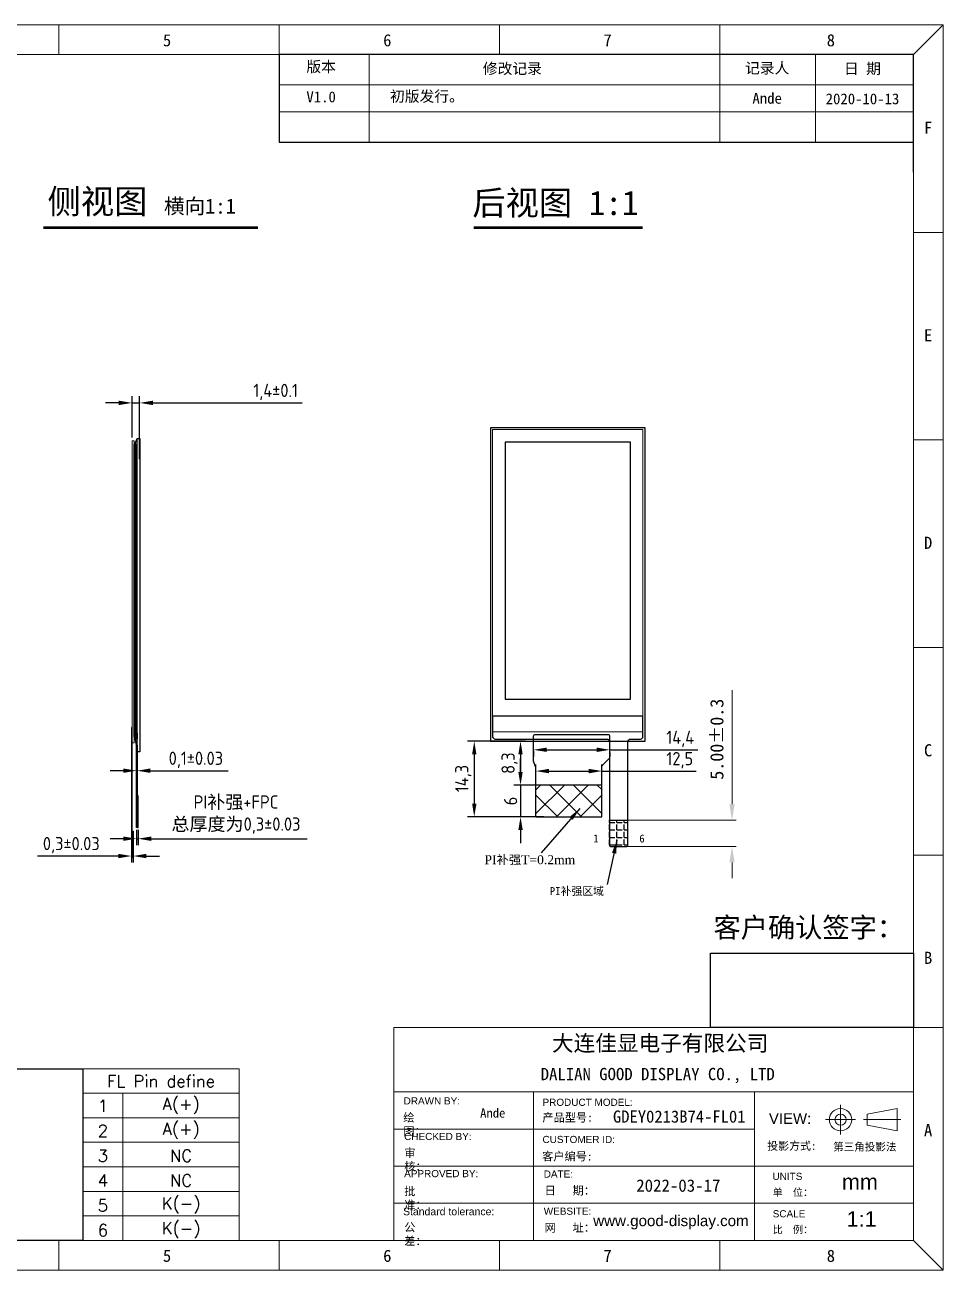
# Model space of a CAD drawing. Header units: millimetres. Extents: x 245 to 11675, y -5237 to 598.
# Drawn here: x 11502.1 to 11675.5, y -5236.6 to -5001.3 of the extents above; entities that cross this region are included whole.
import ezdxf
from ezdxf.enums import TextEntityAlignment as Align

# ---------------------------------------------------------------- set-up
doc = ezdxf.new("R2010")
doc.units = ezdxf.units.MM
for name, color, linetype, lineweight in [('1', 7, 'Continuous', 9), ('LG', 4, 'Continuous', 5), ('Sundenal', 4, 'Continuous', 20), ('文字', 2, 'Continuous', 20)]:
    doc.layers.add(name, color=color, linetype=linetype, lineweight=lineweight)
for name, color, linetype in [('COVERLENS', 2, 'Continuous'), ('DIM', 7, 'Continuous'), ('EPL', 6, 'Continuous'), ('FPC', 5, 'Continuous'), ('PS膜', 3, 'Continuous'), ('SENSOR', 3, 'Continuous'), ('TFT', 7, 'Continuous'), ('标注', 4, 'Continuous')]:
    doc.layers.add(name, color=color, linetype=linetype)
doc.styles.get("Standard").update_dxf_attribs({"font": 'isocp2.shx', "bigfont": 'extfont2.shx'})
doc.styles.add('STYLE1', font='arial.ttf')
doc.styles.add('Times New Roman', font='times.ttf')
doc.styles.add('YW-RD', font='romans.shx', dxfattribs={"bigfont": 'chineset.shx'})
doc.styles.add('宋体', font='')
doc.styles.get('宋体').set_extended_font_data('SimSun')
doc.dimstyles.new('ISO-25', dxfattribs={"dimtxt": 2.5, "dimasz": 2.5, "dimexe": 1.25, "dimexo": 0.625, "dimtad": 1, "dimdec": 1, "dimtxsty": 'Standard', "dimcen": 2.5, "dimadec": 0, "dimazin": 0, "dimtfac": 1, "dimtdec": 1, "dimtmove": 0, "dimatfit": 3, "dimfxl": 1, "dimarcsym": 0})
doc.dimstyles.new('Sundenal$0', dxfattribs={"dimtxt": 6, "dimasz": 3, "dimexe": 0.8, "dimexo": 0.8, "dimgap": 0.2, "dimtad": 1, "dimzin": 1, "dimdsep": 46, "dimtxsty": '宋体', "dimcen": 2.5, "dimadec": 0, "dimazin": 0, "dimtfac": 1, "dimtofl": 0, "dimtmove": 0, "dimatfit": 3, "dimfxl": 0.8, "dimtolj": 1, "dimlwd": 13, "dimlwe": 13, "dimarcsym": 0})

# ---------------------------------------------------------------- blocks, each defined once
blk = doc.blocks.new('sundenal')
at = {"layer": 'Sundenal', "color": 4}
for p, q in [((-856.53, 786.48), (-856.53, 805.66)), ((-429.24, 786.48), (-429.24, 805.66))]:
    blk.add_line(p, q, dxfattribs=at)
at = {"layer": 'Sundenal', "color": 4, "lineweight": 30}
blk.add_line((-1122.21, 402.83), (-1141.39, 402.83), dxfattribs=at)
at = {"layer": 'Sundenal', "ltscale": 0.2}
blk.add_line((-19.18, 19.18), (0, 0), dxfattribs=at)
at = {"layer": 'Sundenal', "color": 4}
for points in [[(-1122.21, 786.48), (-1141.39, 805.66)], [(-998.96, 805.66), (-998.96, 786.48)], [(-714.1, 805.66), (-714.1, 786.48)], [(-571.67, 805.66), (-571.67, 786.48)], [(-286.82, 805.66), (-286.82, 786.48)], [(-144.39, 805.66), (-144.39, 786.48)], [(-19.18, 786.48), (0, 805.66)], [(-1141.39, 671.38), (-1122.21, 671.38)], [(-19.18, 671.38), (0, 671.38)], [(-1141.39, 537.11), (-1122.21, 537.11)], [(-19.18, 537.11), (0, 537.11)], [(-19.18, 402.83), (0, 402.83)], [(-1141.39, 268.55), (-1122.21, 268.55)], [(-19.18, 268.55), (0, 268.55)], [(-19.18, 157.04), (0, 157.04)], [(-1141.39, 134.28), (-1122.21, 134.28)], [(-19.18, 115.33), (-202.46, 115.33), (-355.22, 115.33)], [(-264.75, 115.33), (-264.75, 19.18)], [(-355.22, 91.29), (-202.46, 91.29), (-121.95, 91.29)], [(-19.18, 43.22), (-202.46, 43.22), (-355.22, 43.22)], [(-1122.21, 19.18), (-1141.39, 0)], [(-998.96, 19.18), (-998.96, 0)], [(-856.53, 19.18), (-856.53, 0)], [(-714.1, 19.18), (-714.1, 0)], [(-571.67, 19.18), (-571.67, 0)], [(-429.24, 19.18), (-429.24, 0)], [(-286.82, 19.18), (-286.82, 0)], [(-144.39, 19.18), (-144.39, 0)]]:
    blk.add_lwpolyline(points, dxfattribs=at)
blk.add_lwpolyline([(-1141.39, 0), (0, 0), (0, 805.66), (-1141.39, 805.66)], close=True, dxfattribs=at)
at = {"layer": 'Sundenal', "ltscale": 0.2}
for points in [[(-19.18, 786.48), (-1122.21, 786.48), (-1122.21, 19.18), (-19.18, 19.18)], [(-19.18, 157.04), (-355.22, 157.04), (-355.22, 19.18), (-19.18, 19.18)]]:
    blk.add_lwpolyline(points, close=True, dxfattribs=at)
at = {"layer": 'Sundenal', "color": 4, "ltscale": 0.5}
for points in [[(-121.95, 115.33), (-121.95, 43.22), (-121.95, 19.18)], [(-66.31, 87.74), (-66.31, 106.96)], [(-75.93, 97.35), (-56.7, 97.35)], [(-27.36, 97.35), (-51.4, 97.35)], [(-355.22, 67.25), (-202.46, 67.25), (-91.88, 67.25), (-19.18, 67.25)]]:
    blk.add_lwpolyline(points, dxfattribs=at)
blk.add_lwpolyline([(-29.77, 104.56), (-29.77, 90.14), (-49, 93.74), (-49, 100.96)], close=True, dxfattribs=at)
for radius in [7.21, 3.61]:
    blk.add_circle((-66.31, 97.35), radius, dxfattribs=at)
at = {"layer": 'Sundenal', "color": 4, "style": '宋体'}
for s, p in [('1', (-1071.5, 795.73)), ('2', (-929.07, 795.73)), ('3', (-786.64, 795.73)), ('4', (-644.21, 795.73)), ('5', (-501.78, 795.73)), ('6', (-359.35, 795.73)), ('7', (-216.92, 795.73)), ('8', (-72.54, 795.73)), ('F', (-1131.87, 739.15)), ('F', (-9.67, 739.15)), ('E', (-1131.87, 604.87)), ('E', (-9.67, 604.87)), ('D', (-1131.87, 470.59)), ('D', (-9.67, 470.59)), ('C', (-1131.87, 336.32)), ('C', (-9.67, 336.32)), ('B', (-1131.87, 202.04)), ('B', (-9.67, 202.04)), ('A', (-9.67, 90.53)), ('A', (-1131.87, 67.76)), ('1', (-1071.5, 9.26)), ('2', (-929.07, 9.26)), ('3', (-786.64, 9.26)), ('4', (-644.21, 9.26)), ('5', (-501.78, 9.26)), ('6', (-359.35, 9.26)), ('7', (-216.92, 9.26)), ('8', (-72.54, 9.26))]:
    blk.add_text(s, height=7.85, dxfattribs=at).set_placement(p, align=Align.MIDDLE_CENTER)
at = {"layer": 'Sundenal', "color": 4}
for s, height, style, p in [('DALIAN GOOD DISPLAY CO., LTD', 7.9454, '宋体', (-260.17, 126.85)), ('PRODUCT MODEL:', 4.6097, 'STYLE1', (-259.01, 108.58)), ('CHECKED BY:', 4.6097, 'STYLE1', (-348.47, 86.47)), ('CUSTOMER ID:', 4.6097, 'STYLE1', (-259.01, 84.54)), ('APPROVED BY:', 4.6097, 'STYLE1', (-348.47, 62.43))]:
    blk.add_text(s, height=height, dxfattribs=dict(at, style=style)).set_placement(p, align=Align.MIDDLE_LEFT)
at = {"layer": 'Sundenal', "color": 4, "ltscale": 0.5, "style": 'STYLE1'}
for s, height, p in [('DRAWN BY:', 4.61, (-348.81, 109.47)), ('VIEW:', 6.915, (-112.62, 98.05))]:
    blk.add_text(s, height=height, dxfattribs=at).set_placement(p, align=Align.MIDDLE_LEFT)
at = {"layer": 'Sundenal', "color": 4, "style": 'STYLE1'}
for s, p in [('DATE:', (-258.21, 59.84)), ('WEBSITE:', (-258.21, 35.8))]:
    blk.add_text(s, height=4.61, dxfattribs=at).set_placement(p)
at = {"layer": 'Sundenal', "color": 4, "ltscale": 0.5, "style": 'STYLE1'}
for s, p in [('UNITS', (-110.31, 58.34)), ('SCALE', (-110.17, 34.14))]:
    blk.add_text(s, height=4.61, dxfattribs=at).set_placement(p)
at = {"layer": 'Sundenal', "color": 4, "attachment_point": 1}
for s, insert, char_height, width, style in [('大连佳显电子有限公司', (-252.91, 151.96), 10.26, 178.7391, '宋体'), ('{\\fSimSun|b0|i0|c134|p54;产品型号:}', (-259.1, 101.34), 5.3139, 36.7233, 'STYLE1'), ('{\\fSimSun|b0|i0|c134|p54;客户编号:}', (-259.26, 76.24), 5.3139, 34.4165, 'STYLE1'), ('{\\fSimSun|b0|i0|c134|p54;日   期：}', (-257.68, 54.12), 5.3139, 35.8527, 'STYLE1'), ('{\\fArial|b0|i0|c0|p34;Standard tolerance: }', (-349.17, 40.33), 4.8401, 61.0685, 'STYLE1'), ('{\\fSimSun|b0|i0|c134|p54;网   址：}', (-257.68, 30.09), 5.3139, 35.8527, 'STYLE1')]:
    blk.add_mtext(s, dxfattribs=dict(at, insert=insert, char_height=char_height, width=width, style=style))
at = {"layer": 'Sundenal', "color": 4, "ltscale": 0.5, "attachment_point": 1, "style": 'STYLE1'}
for s, insert, char_height, width in [('{\\fSimSun|b0|i0|c134|p54;绘   图：}', (-349.02, 101.34), 5.3139, 29.6747), ('{\\fNSimSun|b0|i0|c134|p49;投影方式:}', (-113.66, 82.96), 5.1776, 35.3306), ('{\\fSimSun|b0|i0|c134|p54;审   核：}', (-348.41, 78.51), 5.3139, 30.3728), ('{\\fArial|b0|i0|c0|p32;mm}', (-65.43, 62.13), 10, 23.1392), ('{\\fSimSun|b0|i0|c134|p54;批   准：}', (-348.41, 53.68), 5.3139, 30.3747), ('{\\fNSimSun|b0|i0|c134|p49;单  位：}', (-110.18, 52.69), 4.7941, 26.4216), ('1:1', (-62.43, 38.07), 10, 19.29), ('{\\fSimSun|b0|i0|c134|p54;公    差：  }', (-348.41, 30.29), 5.3139, 34.0875), ('{\\fNSimSun|b0|i0|c134|p49;比  例：}', (-110.18, 28.65), 4.7941, 25.4832)]:
    blk.add_mtext(s, dxfattribs=dict(at, insert=insert, char_height=char_height, width=width))
at = {"layer": 'Sundenal', "color": 4, "lineweight": 30, "insert": (-71.08, 82.28), "char_height": 5, "width": 45.19, "attachment_point": 1, "style": '宋体'}
blk.add_mtext('第三角投影法', dxfattribs=at)
at = {"layer": 'Sundenal', "color": 4, "insert": (-175.97, 35.44), "char_height": 7, "width": 71.82, "attachment_point": 2}
blk.add_mtext('{\\fArial|b0|i0|c0|p34;www.good-display.com}', dxfattribs=at)
blk = doc.blocks.new('*D2')
at = {"layer": 'Defpoints', "color": 0, "linetype": 'Continuous', "transparency": 16777216}
for p in [(11523.14, -5152.74), (11523.44, -5152.74), (11523.44, -5155.05)]:
    blk.add_point(p, dxfattribs=at)
at = {"layer": '标注', "color": 0, "linetype": 'Continuous', "lineweight": -2, "transparency": 16777216}
for p, q in [((11520.64, -5155.05), (11518.14, -5155.05)), ((11523.14, -5153.36), (11523.14, -5156.3)), ((11523.14, -5155.05), (11523.44, -5155.05)), ((11523.44, -5153.36), (11523.44, -5156.3)), ((11525.94, -5155.05), (11555.4, -5155.05))]:
    blk.add_line(p, q, dxfattribs=at)
at = {"layer": '标注', "color": 0, "linetype": 'Continuous', "transparency": 16777216}
for points in [[(11520.64, -5154.63), (11520.64, -5155.47), (11523.14, -5155.05)], [(11525.94, -5154.63), (11525.94, -5155.47), (11523.44, -5155.05)]]:
    blk.add_solid(points, dxfattribs=at)
at = {"layer": '标注', "color": 0, "linetype": 'Continuous', "transparency": 16777216, "insert": (11541.92, -5150.49), "char_height": 2.5, "attachment_point": 5}
blk.add_mtext('PI{\\fSimSun|b0|i0|c134|p2;补强}+FPC\\P{\\fSimSun|b0|i0|c134|p2;总厚度为}0,3%%P0.03', dxfattribs=at)
blk = doc.blocks.new('*D3')
at = {"layer": 'Defpoints', "color": 0, "linetype": 'Continuous', "transparency": 16777216}
for p in [(11523.74, -5072.69), (11522.3, -5079.84), (11523.74, -5083.92)]:
    blk.add_point(p, dxfattribs=at)
at = {"layer": '标注', "color": 0, "linetype": 'Continuous', "lineweight": -2, "transparency": 16777216}
for p, q in [((11519.8, -5072.69), (11517.3, -5072.69)), ((11522.3, -5079.21), (11522.3, -5071.44)), ((11522.3, -5072.69), (11523.74, -5072.69)), ((11523.74, -5083.3), (11523.74, -5071.44)), ((11526.24, -5072.69), (11554.45, -5072.69))]:
    blk.add_line(p, q, dxfattribs=at)
at = {"layer": '标注', "color": 0, "linetype": 'Continuous', "transparency": 16777216}
for points in [[(11519.8, -5072.28), (11519.8, -5073.11), (11522.3, -5072.69)], [(11526.24, -5072.28), (11526.24, -5073.11), (11523.74, -5072.69)]]:
    blk.add_solid(points, dxfattribs=at)
at = {"layer": '标注', "color": 0, "linetype": 'Continuous', "transparency": 16777216, "insert": (11548.7, -5070.63), "char_height": 2.5, "attachment_point": 5}
blk.add_mtext(' 1,4%%P0.1', dxfattribs=at)
blk = doc.blocks.new('*D5')
at = {"layer": 'Defpoints', "color": 0, "linetype": 'Continuous'}
for p in [(11598.13, -5137.81), (11612.55, -5138.11), (11612.55, -5138.25)]:
    blk.add_point(p, dxfattribs=at)
at = {"layer": '标注', "color": 0, "linetype": 'Continuous', "lineweight": -2}
for p, q in [((11598.13, -5138.44), (11598.13, -5139.5)), ((11600.63, -5138.25), (11610.05, -5138.25)), ((11612.55, -5138.25), (11629.14, -5138.25)), ((11612.55, -5138.73), (11612.55, -5139.5))]:
    blk.add_line(p, q, dxfattribs=at)
at = {"layer": '标注', "color": 0, "linetype": 'Continuous'}
for points in [[(11600.63, -5137.83), (11600.63, -5138.66), (11598.13, -5138.25)], [(11610.05, -5137.83), (11610.05, -5138.66), (11612.55, -5138.25)]]:
    blk.add_solid(points, dxfattribs=at)
at = {"layer": '标注', "color": 0, "linetype": 'Continuous', "insert": (11625.83, -5136.18), "char_height": 2.5, "attachment_point": 5}
blk.add_mtext('14,4', dxfattribs=at)
blk = doc.blocks.new('*D6')
at = {"layer": 'Defpoints', "color": 0, "linetype": 'Continuous', "transparency": 16777216}
for p in [(11599.95, -5144.92), (11595.67, -5150.92), (11599.93, -5150.92)]:
    blk.add_point(p, dxfattribs=at)
at = {"layer": '标注', "color": 0, "linetype": 'Continuous', "lineweight": -2, "transparency": 16777216}
for p, q in [((11595.67, -5142.42), (11595.67, -5139.92)), ((11599.33, -5144.92), (11594.42, -5144.92)), ((11595.67, -5144.92), (11595.67, -5150.92)), ((11599.3, -5150.92), (11594.42, -5150.92)), ((11595.67, -5153.42), (11595.67, -5155.92))]:
    blk.add_line(p, q, dxfattribs=at)
at = {"layer": '标注', "color": 0, "linetype": 'Continuous', "transparency": 16777216}
for points in [[(11595.25, -5142.42), (11596.08, -5142.42), (11595.67, -5144.92)], [(11595.25, -5153.42), (11596.08, -5153.42), (11595.67, -5150.92)]]:
    blk.add_solid(points, dxfattribs=at)
at = {"layer": '标注', "color": 0, "linetype": 'Continuous', "transparency": 16777216, "insert": (11593.79, -5147.92), "char_height": 2.5, "attachment_point": 5, "rotation": 90}
blk.add_mtext('6', dxfattribs=at)
blk = doc.blocks.new('*D16')
at = {"layer": 'Defpoints', "color": 0, "linetype": 'Continuous', "transparency": 16777216}
for p in [(11597.21, -5136.63), (11595.67, -5144.92), (11599.87, -5144.92)]:
    blk.add_point(p, dxfattribs=at)
at = {"layer": '标注', "color": 0, "linetype": 'Continuous', "lineweight": -2, "transparency": 16777216}
for p, q in [((11596.59, -5136.63), (11594.42, -5136.63)), ((11595.67, -5139.13), (11595.67, -5142.42)), ((11599.24, -5144.92), (11594.42, -5144.92))]:
    blk.add_line(p, q, dxfattribs=at)
at = {"layer": '标注', "color": 0, "linetype": 'Continuous', "transparency": 16777216}
for points in [[(11595.25, -5139.13), (11596.08, -5139.13), (11595.67, -5136.63)], [(11595.25, -5142.42), (11596.08, -5142.42), (11595.67, -5144.92)]]:
    blk.add_solid(points, dxfattribs=at)
at = {"layer": '标注', "color": 0, "linetype": 'Continuous', "transparency": 16777216, "insert": (11593.61, -5140.77), "char_height": 2.5, "attachment_point": 5, "rotation": 90}
blk.add_mtext('8,3', dxfattribs=at)
blk = doc.blocks.new('*D17')
at = {"layer": 'Defpoints', "color": 0, "linetype": 'Continuous', "transparency": 16777216}
for p in [(11595.16, -5136.63), (11586.93, -5150.92), (11600.67, -5150.92)]:
    blk.add_point(p, dxfattribs=at)
at = {"layer": '标注', "color": 0, "linetype": 'Continuous', "lineweight": -2, "transparency": 16777216}
for p, q in [((11594.54, -5136.63), (11585.68, -5136.63)), ((11586.93, -5139.13), (11586.93, -5148.42)), ((11600.05, -5150.92), (11585.68, -5150.92))]:
    blk.add_line(p, q, dxfattribs=at)
at = {"layer": '标注', "color": 0, "linetype": 'Continuous', "transparency": 16777216}
for points in [[(11586.52, -5139.13), (11587.35, -5139.13), (11586.93, -5136.63)], [(11586.52, -5148.42), (11587.35, -5148.42), (11586.93, -5150.92)]]:
    blk.add_solid(points, dxfattribs=at)
at = {"layer": '标注', "color": 0, "linetype": 'Continuous', "transparency": 16777216, "insert": (11584.87, -5143.68), "char_height": 2.5, "attachment_point": 5, "rotation": 90}
blk.add_mtext('14,3', dxfattribs=at)
blk = doc.blocks.new('*D18')
at = {"layer": 'Defpoints', "color": 0, "linetype": 'Continuous', "transparency": 16777216}
for p in [(11598.55, -5142.62), (11611.05, -5142.27), (11611.05, -5142.52)]:
    blk.add_point(p, dxfattribs=at)
at = {"layer": '标注', "color": 0, "linetype": 'Continuous', "lineweight": -2, "transparency": 16777216}
for p, q in [((11598.55, -5142), (11598.55, -5141.02)), ((11611.05, -5141.9), (11611.05, -5141.02)), ((11601.05, -5142.27), (11608.55, -5142.27)), ((11611.05, -5142.27), (11628.85, -5142.27))]:
    blk.add_line(p, q, dxfattribs=at)
at = {"layer": '标注', "color": 0, "linetype": 'Continuous', "transparency": 16777216}
for points in [[(11601.05, -5141.85), (11601.05, -5142.69), (11598.55, -5142.27)], [(11608.55, -5141.85), (11608.55, -5142.69), (11611.05, -5142.27)]]:
    blk.add_solid(points, dxfattribs=at)
at = {"layer": '标注', "color": 0, "linetype": 'Continuous', "transparency": 16777216, "insert": (11625.74, -5140.21), "char_height": 2.5, "attachment_point": 5}
blk.add_mtext('12,5', dxfattribs=at)
blk = doc.blocks.new('*D19')
at = {"layer": 'Defpoints', "color": 0, "linetype": 'Continuous', "transparency": 16777216}
for p in [(11523.14, -5142.02), (11523.24, -5142.02), (11523.24, -5142.2)]:
    blk.add_point(p, dxfattribs=at)
at = {"layer": '标注', "color": 0, "linetype": 'Continuous', "lineweight": -2, "transparency": 16777216}
for p, q in [((11520.64, -5142.2), (11518.14, -5142.2)), ((11523.14, -5142.2), (11523.24, -5142.2)), ((11523.14, -5142.65), (11523.14, -5143.45)), ((11523.24, -5142.65), (11523.24, -5143.45)), ((11525.74, -5142.2), (11540.48, -5142.2))]:
    blk.add_line(p, q, dxfattribs=at)
at = {"layer": '标注', "color": 0, "linetype": 'Continuous', "transparency": 16777216}
for points in [[(11520.64, -5141.78), (11520.64, -5142.61), (11523.14, -5142.2)], [(11525.74, -5141.78), (11525.74, -5142.61), (11523.24, -5142.2)]]:
    blk.add_solid(points, dxfattribs=at)
at = {"layer": '标注', "color": 0, "linetype": 'Continuous', "transparency": 16777216, "insert": (11534.36, -5140.14), "char_height": 2.5, "attachment_point": 5}
blk.add_mtext('0,1%%P0.03', dxfattribs=at)
blk = doc.blocks.new('*D14')
at = {"layer": 'COVERLENS', "color": 0, "lineweight": -2, "ltscale": 0.2, "transparency": 16777216}
for p, q in [((11519.7, -5158.32), (11504.47, -5158.32)), ((11522.2, -5158.08), (11522.2, -5159.57)), ((11522.5, -5158.32), (11522.2, -5158.32)), ((11522.5, -5158.08), (11522.5, -5159.57)), ((11525, -5158.32), (11527.5, -5158.32))]:
    blk.add_line(p, q, dxfattribs=at)
at = {"layer": 'COVERLENS', "color": 0, "ltscale": 0.2, "transparency": 16777216}
for points in [[(11519.7, -5157.91), (11519.7, -5158.74), (11522.2, -5158.32)], [(11525, -5157.91), (11525, -5158.74), (11522.5, -5158.32)]]:
    blk.add_solid(points, dxfattribs=at)
at = {"layer": 'Defpoints', "color": 0, "ltscale": 0.2, "transparency": 16777216}
for p in [(11522.2, -5157.46), (11522.5, -5157.46), (11522.2, -5158.32)]:
    blk.add_point(p, dxfattribs=at)
at = {"layer": 'COVERLENS', "color": 0, "ltscale": 0.2, "transparency": 16777216, "insert": (11510.83, -5156.26), "char_height": 2.5, "attachment_point": 5}
blk.add_mtext('0,3{\\Fisocp2,extfont2|c134;%%P0.03}', dxfattribs=at)
blk = doc.blocks.new('*D15')
at = {"layer": 'Defpoints', "color": 0, "transparency": 16777216}
for p in [(11614.19, -5151.53), (11635.61, -5151.53), (11614.19, -5156.53)]:
    blk.add_point(p, dxfattribs=at)
at = {"layer": 'DIM', "color": 0, "lineweight": 13, "transparency": 16777216}
for p, q in [((11635.61, -5148.53), (11635.61, -5126.96)), ((11614.99, -5151.53), (11636.41, -5151.53)), ((11614.99, -5156.53), (11636.41, -5156.53)), ((11635.61, -5159.53), (11635.61, -5162.53))]:
    blk.add_line(p, q, dxfattribs=at)
at = {"layer": 'DIM', "color": 0, "transparency": 16777216}
for points in [[(11635.11, -5148.53), (11636.11, -5148.53), (11635.61, -5151.53)], [(11635.11, -5159.53), (11636.11, -5159.53), (11635.61, -5156.53)]]:
    blk.add_solid(points, dxfattribs=at)
at = {"layer": 'DIM', "color": 0, "lineweight": 30, "transparency": 16777216, "insert": (11632.76, -5136.25), "char_height": 2.5, "attachment_point": 5, "rotation": 90, "style": '宋体'}
blk.add_mtext('\\A1;5.00±0.3', dxfattribs=at)

msp = doc.modelspace()

# ---------------------------------------------------------------- hatches: boundary and pattern name
at = {"layer": 'FPC', "linetype": 'Continuous'}
h = msp.add_hatch(dxfattribs=at)
h.set_pattern_fill('ANSI37', color=256, style=0)
h.set_pattern_definition([(45, (8856.848, -5067.73), (-2.245064, 2.245064), []), (135, (8856.848, -5067.73), (-2.245064, -2.245064), [])])
h.paths.add_polyline_path([(11598.568, -5144.924), (11598.568, -5150.924), (11611.068, -5150.924), (11611.068, -5144.924)])
at = {"layer": 'FPC', "ltscale": 0.2}
h = msp.add_hatch(dxfattribs=at)
h.set_pattern_fill('ANGLE', color=5, scale=0.2, style=0)
h.set_pattern_definition([(0, (-132.127, -374.26), (0, 1.397), [1.016, -0.381]), (90, (-132.127, -374.26), (-1.397, 9e-17), [1.016, -0.381])])
h.paths.add_polyline_path([(11612.743, -5156.532), (11615.643, -5156.532, 0.4142136), (11615.943, -5156.232), (11615.943, -5151.532), (11612.443, -5151.532), (11612.443, -5156.232, 0.4142136)])

# ---------------------------------------------------------------- linework, layer by layer
at = {"layer": '1', "color": 1}
for p, q in [((11520.586, -5207.784), (11520.586, -5203.147)), ((11520.586, -5212.42), (11520.586, -5207.784)), ((11520.586, -5217.057), (11520.586, -5212.42)), ((11520.586, -5221.694), (11520.586, -5217.057)), ((11520.586, -5226.331), (11520.586, -5221.694)), ((11520.586, -5230.967), (11520.586, -5226.331))]:
    msp.add_line(p, q, dxfattribs=at)
for points in [[(11513.016, -5198.51), (11513.016, -5203.147), (11542.557, -5203.147), (11542.557, -5198.51)], [(11513.016, -5203.147), (11513.016, -5207.784), (11542.557, -5207.784), (11542.557, -5203.147)], [(11513.016, -5207.784), (11513.016, -5212.42), (11542.557, -5212.42), (11542.557, -5207.784)], [(11513.016, -5212.42), (11513.016, -5217.057), (11542.557, -5217.057), (11542.557, -5212.42)], [(11513.016, -5217.057), (11513.016, -5221.694), (11542.557, -5221.694), (11542.557, -5217.057)], [(11513.016, -5221.694), (11513.016, -5226.331), (11542.557, -5226.331), (11542.557, -5221.694)], [(11513.016, -5226.331), (11513.016, -5230.967), (11542.557, -5230.967), (11542.557, -5226.331)]]:
    msp.add_lwpolyline(points, close=True, dxfattribs=at)
at = {"layer": 'COVERLENS', "color": 0, "ltscale": 0.2}
msp.add_lwpolyline([(11461.74, -5198.51), (11513.016, -5198.51), (11513.016, -5230.967), (11461.74, -5230.967)], close=True, dxfattribs=at)
at = {"layer": 'DIM', "lineweight": 30, "ltscale": 0.2, "const_width": 0.461}
for points in [[(11505.543, -5039.58), (11546.072, -5039.58)], [(11586.832, -5039.58), (11618.76, -5039.58)]]:
    msp.add_lwpolyline(points, dxfattribs=at)
at = {"layer": 'EPL', "linetype": 'Continuous'}
msp.add_lwpolyline([(11523.245, -5134.239), (11523.245, -5081.789), (11523.025, -5081.789), (11523.025, -5134.239)], close=True, dxfattribs=at)
at = {"layer": 'FPC'}
for p, q in [((11598.126, -5140.424), (11598.126, -5135.624)), ((11598.546, -5141.624), (11598.126, -5140.424)), ((11598.546, -5150.924), (11598.546, -5141.624))]:
    msp.add_line(p, q, dxfattribs=at)
at = {"layer": 'FPC', "linetype": 'Continuous'}
for p, q in [((11612.354, -5135.421), (11598.326, -5135.421)), ((11612.554, -5139.659), (11612.554, -5135.621)), ((11523.145, -5152.939), (11523.145, -5137.389)), ((11523.145, -5137.389), (11523.245, -5137.389)), ((11523.245, -5137.389), (11523.245, -5152.939)), ((11611.046, -5150.924), (11611.046, -5141.333)), ((11611.104, -5141.192), (11612.495, -5139.801)), ((11523.445, -5146.939), (11523.245, -5146.939)), ((11523.445, -5152.939), (11523.445, -5146.939)), ((11523.245, -5152.939), (11523.145, -5152.939)), ((11523.245, -5152.939), (11523.445, -5152.939)), ((11598.546, -5150.924), (11611.046, -5150.924))]:
    msp.add_line(p, q, dxfattribs=at)
at = {"layer": 'FPC', "color": 5, "ltscale": 0.2}
msp.add_lwpolyline([(11615.943, -5136.712, -0.4142136), (11616.443, -5136.212), (11618.294, -5136.212, 0.4142136), (11618.794, -5135.712), (11618.794, -5131.912), (11590.394, -5131.912), (11590.394, -5135.712, 0.4142136), (11590.894, -5136.212), (11611.943, -5136.212, -0.4142136), (11612.443, -5136.712), (11612.443, -5156.232, 0.4142136), (11612.743, -5156.532), (11615.643, -5156.532, 0.4142136), (11615.943, -5156.232)], format="xyb", close=True, dxfattribs=at)
for points in [[(11522.297, -5134.039), (11522.197, -5134.039), (11522.197, -5158.623), (11522.297, -5158.623)], [(11522.297, -5153.623), (11522.497, -5153.623), (11522.497, -5158.623), (11522.297, -5158.623)]]:
    msp.add_lwpolyline(points, close=True, dxfattribs=at)
at = {"layer": 'FPC', "linetype": 'Continuous'}
msp.add_lwpolyline([(11611.068, -5144.924), (11598.568, -5144.924)], dxfattribs=at)
at = {"layer": 'FPC', "color": 5, "ltscale": 0.2}
msp.add_lwpolyline([(11612.443, -5151.532), (11615.943, -5151.532)], dxfattribs=at)
at = {"layer": 'FPC', "linetype": 'Continuous'}
for centre, radius, start, end in [((11598.332, -5135.627), 0.206, 91.76585, 179.26866), ((11612.354, -5135.621), 0.2, 360, 90), ((11611.246, -5141.333), 0.2, 134.99992, 180), ((11612.354, -5139.659), 0.2, 314.99992, 0)]:
    msp.add_arc(centre, radius, start, end, dxfattribs=at)
at = {"layer": 'LG', "ltscale": 0.2}
for points in [[(11592.134, -5134.829), (11618.794, -5134.829), (11618.794, -5077.729), (11590.394, -5077.729), (11590.394, -5134.829)], [(11522.297, -5136.939), (11522.697, -5136.939), (11522.697, -5079.839), (11522.297, -5079.839)]]:
    msp.add_lwpolyline(points, close=True, dxfattribs=at)
at = {"layer": 'PS膜', "linetype": 'Continuous'}
for points in [[(11522.795, -5135.839), (11522.695, -5135.839), (11522.695, -5080.489), (11522.795, -5080.489)], [(11523.025, -5135.839), (11523.025, -5080.489), (11522.795, -5080.489), (11522.795, -5135.839)]]:
    msp.add_lwpolyline(points, close=True, dxfattribs=at)
at = {"layer": 'TFT', "color": 1, "linetype": 'Continuous', "flags": 128}
for points in [[(11619.196, -5077.425), (11589.996, -5077.425), (11589.996, -5136.625), (11619.196, -5136.625)], [(11523.245, -5079.439), (11523.745, -5079.439), (11523.745, -5138.639), (11523.245, -5138.639)]]:
    msp.add_lwpolyline(points, close=True, dxfattribs=at)
at = {"layer": 'TFT', "linetype": 'Continuous'}
for points in [[(11522.825, -5080.489), (11523.245, -5079.439)], [(11522.825, -5135.839), (11523.245, -5138.639)]]:
    msp.add_lwpolyline(points, dxfattribs=at)
msp.add_lwpolyline([(11592.746, -5080.128), (11592.746, -5128.676), (11616.448, -5128.676), (11616.448, -5080.128)], close=True, dxfattribs=at)
at = {"layer": 'TFT', "linetype": 'Continuous', "flags": 128}
msp.add_lwpolyline([(11523.045, -5135.091), (11523.245, -5135.091), (11523.245, -5136.241), (11523.045, -5136.241)], close=True, dxfattribs=at)
at = {"layer": '文字', "lineweight": 30}
for p, q in [((11669.864, -5006.868), (11550.099, -5006.868)), ((11550.099, -5006.868), (11550.099, -5023.397)), ((11669.864, -5029.08), (11669.864, -5006.868)), ((11550.099, -5023.397), (11669.864, -5023.397))]:
    msp.add_line(p, q, dxfattribs=at)
at = {"layer": '文字'}
for points in [[(11567.098, -5023.397), (11567.098, -5006.832)], [(11633.289, -5023.397), (11633.289, -5006.868)], [(11651.389, -5023.397), (11651.389, -5006.868)], [(11550.099, -5012.587), (11669.864, -5012.587)], [(11550.099, -5017.714), (11669.864, -5017.714)], [(11550.099, -5023.397), (11669.864, -5023.397)]]:
    msp.add_lwpolyline(points, dxfattribs=at)
at = {"layer": '文字', "color": 0, "lineweight": 30}
msp.add_lwpolyline([(11631.571, -5176.663), (11669.864, -5176.663), (11669.864, -5190.704), (11631.571, -5190.704)], close=True, dxfattribs=at)

# ---------------------------------------------------------------- block references
at = {"layer": 'Sundenal', "xscale": 0.2920650670084797, "yscale": 0.2920650670084797, "zscale": 0.2920650670084797}
msp.add_blockref('sundenal', (11675.466, -5236.57), dxfattribs=at)

# ---------------------------------------------------------------- texts
at = {"attachment_point": 5, "style": '宋体'}
for s, insert, char_height, width in [('GDEY0213B74-FL01', (11625.638, -5207.576), 2.3, 22.29741), ('2022-03-17', (11625.468, -5220.61), 2.3365, 20.44455)]:
    msp.add_mtext(s, dxfattribs=dict(at, insert=insert, char_height=char_height, width=width))
at = {"layer": '1', "attachment_point": 5, "style": 'YW-RD'}
for s, insert, char_height, width in [('{\\Fromans,chineset|c134;FL} Pin define', (11527.787, -5200.859), 2.27084, 29.54051), ('1', (11516.801, -5205.556), 2.271, 7.56947), ('1', (11516.801, -5205.556), 2.271, 7.56947), ('{\\Fromans,chineset|c134;A(+)}', (11531.571, -5205.556), 2.27084, 21.97104), ('2', (11516.801, -5210.253), 2.271, 7.56947), ('{\\Fromans,chineset|c134;A(+)}', (11531.571, -5210.253), 2.27084, 21.97104), ('3', (11516.801, -5214.95), 2.271, 7.56947), ('{\\Fromans,chineset|c134;NC}', (11531.571, -5214.95), 2.27084, 21.97104), ('4', (11516.801, -5219.647), 2.271, 7.56947), ('{\\Fromans,chineset|c134;NC}', (11531.571, -5219.647), 2.27084, 21.97104), ('5', (11516.801, -5224.344), 2.271, 7.56947), ('{\\Fromans,chineset|c134;K(-)}', (11531.571, -5224.344), 2.27084, 21.97104), ('6', (11516.801, -5229.041), 2.271, 7.56947), ('{\\Fromans,chineset|c134;K(-)}', (11531.571, -5229.041), 2.27084, 21.97104)]:
    msp.add_mtext(s, dxfattribs=dict(at, insert=insert, char_height=char_height, width=width))
at = {"layer": 'DIM', "lineweight": 30, "ltscale": 0.2, "attachment_point": 1, "style": '宋体'}
for s, insert, char_height, width in [('侧视图 {\\H0.6177x;横向1:1}', (11506.344, -5032.331), 4.60809, 39.72738), ('后视图 1:1', (11586.564, -5032.594), 4.6081, 32.1956)]:
    msp.add_mtext(s, dxfattribs=dict(at, insert=insert, char_height=char_height, width=width))
at = {"layer": 'DIM', "lineweight": 30, "char_height": 1.5, "style": '宋体'}
for s, insert, width, attachment_point in [('1 ', (11609.894, -5154.261), 12.81814, 2), ('6 ', (11618.61, -5154.261), 12.81814, 2), ('{\\fSimSun|b0|i0|c134|p2;PI补强区域}', (11611.416, -5164.196), 17.6255, 3)]:
    msp.add_mtext(s, dxfattribs=dict(at, insert=insert, width=width, attachment_point=attachment_point))
at = {"layer": '文字', "char_height": 2.0445, "style": '宋体'}
for s, insert, width, attachment_point in [('版本', (11555.229, -5008.128), 6.62892, 1), ('修改记录', (11588.55, -5008.483), 13.11565, 1), ('记录人', (11642.251, -5008.395), 9.90501, 2), ('日 期', (11660.246, -5008.497), 9.03382, 2), ('V1.0', (11555.229, -5013.847), 6.62892, 1), ('初版发行。', (11571.024, -5013.73), 59.35692, 1), ('Ande', (11642.244, -5014.114), 9.90501, 2), ('2020-10-13', (11660.246, -5014.216), 15.95804, 2)]:
    msp.add_mtext(s, dxfattribs=dict(at, insert=insert, width=width, attachment_point=attachment_point))
at = {"layer": '文字', "color": 0, "insert": (11650.107, -5174.15), "char_height": 3.7696, "width": 40.83566, "attachment_point": 8, "style": '宋体'}
msp.add_mtext('客户确认签字：', dxfattribs=at)
at = {"layer": '文字', "ltscale": 0.5, "insert": (11590.42, -5206.01), "char_height": 1.75239, "width": 8.76195, "attachment_point": 2, "style": '宋体'}
msp.add_mtext('{\\fSimSun|b0|i0|c134|p54;Ande}', dxfattribs=at)
at = {"layer": '标注', "color": 0, "linetype": 'Continuous', "insert": (11588.858, -5158.166), "char_height": 1.7, "attachment_point": 1, "style": 'Times New Roman'}
msp.add_mtext('PI{\\fSimSun|b0|i0|c134|p2;补强}T=0.2mm', dxfattribs=at)

# ---------------------------------------------------------------- dimensions: what is measured, and where the dimension line sits
at = {"layer": 'COVERLENS', "color": 0, "ltscale": 0.2}
dim = msp.add_linear_dim(base=(11522.197, -5158.324), p1=(11522.497, -5157.457), p2=(11522.197, -5157.457), text='<>{\\Fisocp2,extfont2|c134;%%P0.03}', dimstyle='ISO-25', override={"dimfxl": 0.8}, dxfattribs=at)
dim.commit()
dim.dimension.update_dxf_attribs({"geometry": '*D14', "text_midpoint": (11510.831, -5156.262)})
at = {"layer": 'DIM', "lineweight": 30}
dim = msp.add_linear_dim(base=(11635.605, -5151.532), p1=(11614.193, -5156.532), p2=(11614.193, -5151.532), angle=90, dimstyle='Sundenal$0', override={"dimtxt": 2.5, "dimgap": 1.5, "dimtol": 1, "dimtp": 0.3, "dimtm": 0.3}, dxfattribs=at)
dim.commit()
dim.dimension.update_dxf_attribs({"geometry": '*D15', "text_midpoint": (11635.605, -5136.248), "dimtype": 160})
at = {"layer": '标注', "color": 0, "linetype": 'Continuous'}
dim = msp.add_linear_dim(base=(11523.745, -5072.695), p1=(11522.297, -5079.839), p2=(11523.745, -5083.921), text=' <>%%P0.1', dimstyle='ISO-25', dxfattribs=at)
dim.commit()
dim.dimension.update_dxf_attribs({"geometry": '*D3', "text_midpoint": (11548.696, -5072.695), "dimtype": 160})
dim = msp.add_linear_dim(base=(11586.932, -5150.924), p1=(11595.164, -5136.625), p2=(11600.671, -5150.924), angle=90, dimstyle='ISO-25', dxfattribs=at)
dim.commit()
dim.dimension.update_dxf_attribs({"geometry": '*D17', "text_midpoint": (11586.932, -5143.675), "dimtype": 160})
for base, p1, p2, picture, middle in [((11595.668, -5144.924), (11597.214, -5136.625), (11599.869, -5144.924), '*D16', (11593.605, -5140.775)), ((11595.668, -5150.924), (11599.954, -5144.924), (11599.927, -5150.924), '*D6', (11593.793, -5147.924))]:
    dim = msp.add_linear_dim(base=base, p1=p1, p2=p2, angle=90, dimstyle='ISO-25', dxfattribs=at)
    dim.commit()
    dim.dimension.update_dxf_attribs({"geometry": picture, "text_midpoint": middle})
for base, p1, p2, picture, middle in [((11612.554, -5138.246), (11598.126, -5137.811), (11612.554, -5138.11), '*D5', (11625.826, -5138.246)), ((11611.046, -5142.271), (11598.546, -5142.624), (11611.046, -5142.522), '*D18', (11625.738, -5142.271))]:
    dim = msp.add_linear_dim(base=base, p1=p1, p2=p2, dimstyle='ISO-25', dxfattribs=at)
    dim.commit()
    dim.dimension.update_dxf_attribs({"geometry": picture, "text_midpoint": middle, "dimtype": 160})
for base, p1, p2, text, picture, middle in [((11523.245, -5142.198), (11523.145, -5142.023), (11523.245, -5142.023), '<>%%P0.03', '*D19', (11534.36, -5140.136)), ((11523.445, -5155.05), (11523.145, -5152.739), (11523.445, -5152.739), 'PI{\\fSimSun|b0|i0|c134|p2;补强}+FPC\\P{\\fSimSun|b0|i0|c134|p2;总厚度为}<>%%P0.03', '*D2', (11541.924, -5150.495))]:
    dim = msp.add_linear_dim(base=base, p1=p1, p2=p2, text=text, dimstyle='ISO-25', dxfattribs=at)
    dim.commit()
    dim.dimension.update_dxf_attribs({"geometry": picture, "text_midpoint": middle})

# ---------------------------------------------------------------- leaders
at = {"layer": 'SENSOR', "color": 0, "ltscale": 0.2}
for points in [[(11606.851, -5149.35), (11599.569, -5157.72)], [(11613.869, -5155.35), (11612.047, -5163.72)]]:
    msp.add_leader(points, dimstyle='ISO-25', override={"dimgap": 0.625, "dimtad": 0, "dimfxl": 0.8}, dxfattribs=at)

doc.saveas('drawing.dxf')
